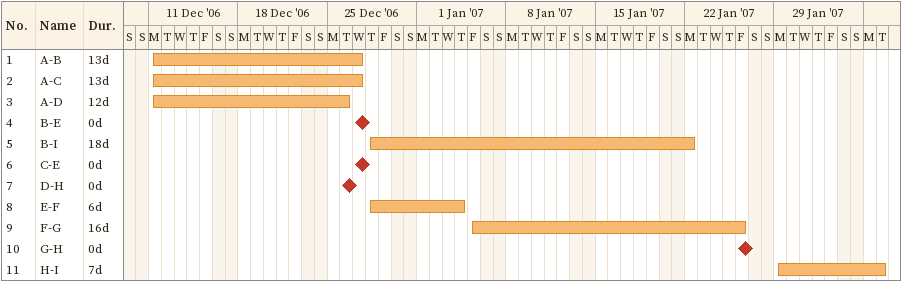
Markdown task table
| ID | Task | Duration | Start | Finish |
|---|---|---|---|---|
| 1 | A-B | 13d | 2006-12-11 | 2006-12-27 |
| 2 | A-C | 13d | 2006-12-11 | 2006-12-27 |
| 3 | A-D | 12d | 2006-12-11 | 2006-12-26 |
| 4 | B-E | 0d | 2006-12-27 | 2006-12-27 |
| 5 | B-I | 18d | 2006-12-28 | 2007-01-22 |
| 6 | C-E | 0d | 2006-12-27 | 2006-12-27 |
| 7 | D-H | 0d | 2006-12-26 | 2006-12-26 |
| 8 | E-F | 6d | 2006-12-28 | 2007-01-04 |
| 9 | F-G | 16d | 2007-01-05 | 2007-01-26 |
| 10 | G-H | 0d | 2007-01-26 | 2007-01-26 |
| 11 | H-I | 7d | 2007-01-29 | 2007-02-06 |
